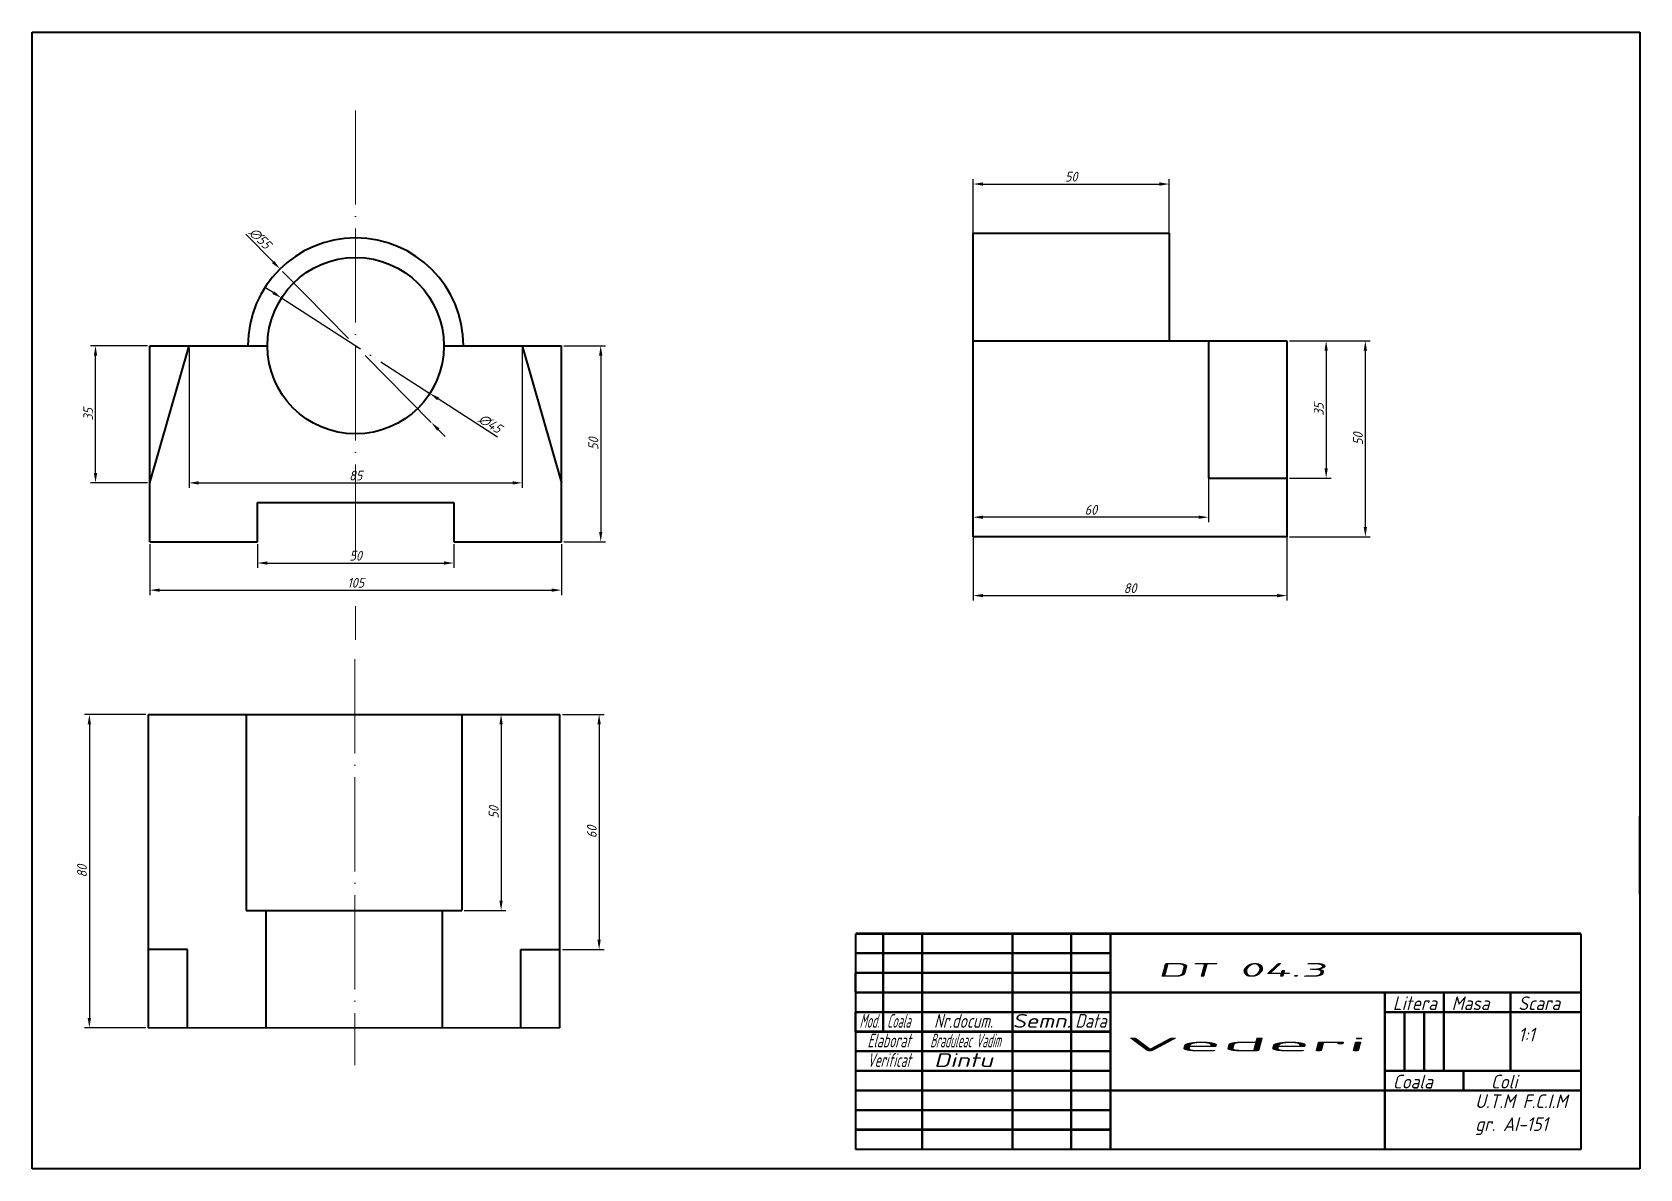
# Model space of a CAD drawing. Header units: millimetres. Extents: x 0 to 410, y 0 to 290.
import ezdxf
from ezdxf.enums import TextEntityAlignment as Align

# ---------------------------------------------------------------- set-up
doc = ezdxf.new("R2010")
doc.units = ezdxf.units.MM
doc.linetypes.add('ACAD_ISO04W100', pattern=[30, 24, -3, 0, -3])
for name, color, linetype, lineweight in [('Axe', 7, 'ACAD_ISO04W100', 30), ('contur', 7, 'Continuous', 80), ('Subtire', 7, 'Continuous', 30), ('Text3.5', 7, 'Continuous', 35)]:
    doc.layers.add(name, color=color, linetype=linetype, lineweight=lineweight)
doc.styles.get("Standard").update_dxf_attribs({"font": 'isocp.shx', "oblique": 15})
doc.dimstyles.new('ISO-25', dxfattribs={"dimtxt": 2.5, "dimasz": 2.5, "dimexe": 1.25, "dimexo": 0.625, "dimtad": 1, "dimtxsty": 'Standard', "dimcen": 2.5, "dimadec": 0, "dimazin": 0, "dimtfac": 1, "dimtmove": 0, "dimatfit": 3, "dimfxl": 0, "dimarcsym": 0})

# ---------------------------------------------------------------- blocks, each defined once
blk = doc.blocks.new('*D3')
at = {"layer": 'contur', "color": 0, "lineweight": -2}
for p, q in [((57.5, 159.38), (57.5, 153.31)), ((107.5, 159.38), (107.5, 153.31)), ((60, 154.56), (105, 154.56))]:
    blk.add_line(p, q, dxfattribs=at)
at = {"layer": 'contur', "color": 0, "lineweight": 15}
for points in [[(60, 154.98), (60, 154.14), (57.5, 154.56)], [(105, 154.98), (105, 154.14), (107.5, 154.56)]]:
    blk.add_solid(points, dxfattribs=at)
at = {"layer": 'Defpoints', "color": 0, "lineweight": 15}
for p in [(57.5, 160), (107.5, 160), (107.5, 154.56)]:
    blk.add_point(p, dxfattribs=at)
at = {"layer": 'contur', "color": 0, "lineweight": 20, "insert": (82.5, 156.43), "char_height": 2.5, "attachment_point": 5}
blk.add_mtext('50', dxfattribs=at)
blk = doc.blocks.new('*D4')
at = {"layer": 'contur', "color": 0, "lineweight": -2}
for p, q in [((30, 159.38), (30, 146.39)), ((135, 159.38), (135, 146.39)), ((32.5, 147.64), (132.5, 147.64))]:
    blk.add_line(p, q, dxfattribs=at)
at = {"layer": 'contur', "color": 0, "lineweight": 15}
for points in [[(32.5, 148.06), (32.5, 147.23), (30, 147.64)], [(132.5, 148.06), (132.5, 147.23), (135, 147.64)]]:
    blk.add_solid(points, dxfattribs=at)
at = {"layer": 'Defpoints', "color": 0, "lineweight": 15}
for p in [(30, 160), (135, 160), (135, 147.64)]:
    blk.add_point(p, dxfattribs=at)
at = {"layer": 'contur', "color": 0, "lineweight": 20, "insert": (82.5, 149.52), "char_height": 2.5, "attachment_point": 5}
blk.add_mtext('105', dxfattribs=at)
blk = doc.blocks.new('*D5')
at = {"layer": 'contur', "color": 0, "lineweight": -2}
for p, q in [((29.38, 210), (14.91, 210)), ((16.16, 177.5), (16.16, 207.5)), ((29.38, 175), (14.91, 175))]:
    blk.add_line(p, q, dxfattribs=at)
at = {"layer": 'contur', "color": 0, "lineweight": 15}
for points in [[(15.74, 207.5), (16.58, 207.5), (16.16, 210)], [(15.74, 177.5), (16.58, 177.5), (16.16, 175)]]:
    blk.add_solid(points, dxfattribs=at)
at = {"layer": 'Defpoints', "color": 0, "lineweight": 15}
for p in [(16.16, 210), (30, 210), (30, 175)]:
    blk.add_point(p, dxfattribs=at)
at = {"layer": 'contur', "color": 0, "lineweight": 20, "insert": (14.29, 192.5), "char_height": 2.5, "attachment_point": 5, "rotation": 90}
blk.add_mtext('35', dxfattribs=at)
blk = doc.blocks.new('*D7')
at = {"layer": 'contur', "color": 0, "lineweight": -2}
for p, q in [((40, 209.38), (40, 173.75)), ((125, 209.38), (125, 173.75)), ((42.5, 175), (122.5, 175))]:
    blk.add_line(p, q, dxfattribs=at)
at = {"layer": 'contur', "color": 0, "lineweight": 15}
for points in [[(42.5, 175.42), (42.5, 174.58), (40, 175)], [(122.5, 175.42), (122.5, 174.58), (125, 175)]]:
    blk.add_solid(points, dxfattribs=at)
at = {"layer": 'Defpoints', "color": 0, "lineweight": 15}
for p in [(40, 210), (125, 210), (125, 175)]:
    blk.add_point(p, dxfattribs=at)
at = {"layer": 'contur', "color": 0, "lineweight": 20, "insert": (82.5, 176.88), "char_height": 2.5, "attachment_point": 5}
blk.add_mtext('85', dxfattribs=at)
blk = doc.blocks.new('*D22')
at = {"layer": 'contur', "color": 0, "lineweight": -2}
for p, q in [((240, 165.63), (240, 145)), ((320, 165.63), (320, 145)), ((242.5, 146.25), (317.5, 146.25))]:
    blk.add_line(p, q, dxfattribs=at)
at = {"layer": 'contur', "color": 0, "lineweight": 15}
for points in [[(242.5, 146.67), (242.5, 145.83), (240, 146.25)], [(317.5, 146.67), (317.5, 145.83), (320, 146.25)]]:
    blk.add_solid(points, dxfattribs=at)
at = {"layer": 'Defpoints', "color": 0, "lineweight": 15}
for p in [(240, 166.25), (320, 166.25), (320, 146.25)]:
    blk.add_point(p, dxfattribs=at)
at = {"layer": 'contur', "color": 0, "lineweight": 15, "insert": (280, 148.13), "char_height": 2.5, "attachment_point": 5}
blk.add_mtext('80', dxfattribs=at)
blk = doc.blocks.new('*D23')
at = {"layer": 'contur', "color": 0, "lineweight": -2}
for p, q in [((240, 205.63), (240, 165)), ((300, 205.63), (300, 165)), ((297.5, 166.25), (242.5, 166.25))]:
    blk.add_line(p, q, dxfattribs=at)
at = {"layer": 'contur', "color": 0, "lineweight": 15}
for points in [[(242.5, 166.67), (242.5, 165.83), (240, 166.25)], [(297.5, 166.67), (297.5, 165.83), (300, 166.25)]]:
    blk.add_solid(points, dxfattribs=at)
at = {"layer": 'Defpoints', "color": 0, "lineweight": 15}
for p in [(240, 206.25), (300, 206.25), (240, 166.25)]:
    blk.add_point(p, dxfattribs=at)
at = {"layer": 'contur', "color": 0, "lineweight": 15, "insert": (270, 168.13), "char_height": 2.5, "attachment_point": 5}
blk.add_mtext('60', dxfattribs=at)
blk = doc.blocks.new('*D24')
at = {"layer": 'contur', "color": 0, "lineweight": -2}
for p, q in [((240, 231.88), (240, 252.5)), ((242.5, 251.25), (287.5, 251.25)), ((290, 231.88), (290, 252.5))]:
    blk.add_line(p, q, dxfattribs=at)
at = {"layer": 'contur', "color": 0, "lineweight": 15}
for points in [[(242.5, 251.67), (242.5, 250.83), (240, 251.25)], [(287.5, 251.67), (287.5, 250.83), (290, 251.25)]]:
    blk.add_solid(points, dxfattribs=at)
at = {"layer": 'Defpoints', "color": 0, "lineweight": 15}
for p in [(290, 251.25), (240, 231.25), (290, 231.25)]:
    blk.add_point(p, dxfattribs=at)
at = {"layer": 'contur', "color": 0, "lineweight": 15, "insert": (265, 253.13), "char_height": 2.5, "attachment_point": 5}
blk.add_mtext('50', dxfattribs=at)
blk = doc.blocks.new('*D25')
at = {"layer": 'contur', "color": 0, "lineweight": -2}
for p, q in [((320.62, 211.25), (341.25, 211.25)), ((340, 163.75), (340, 208.75)), ((320.62, 161.25), (341.25, 161.25))]:
    blk.add_line(p, q, dxfattribs=at)
at = {"layer": 'contur', "color": 0, "lineweight": 15}
for points in [[(339.58, 208.75), (340.42, 208.75), (340, 211.25)], [(339.58, 163.75), (340.42, 163.75), (340, 161.25)]]:
    blk.add_solid(points, dxfattribs=at)
at = {"layer": 'Defpoints', "color": 0, "lineweight": 15}
for p in [(320, 211.25), (340, 211.25), (320, 161.25)]:
    blk.add_point(p, dxfattribs=at)
at = {"layer": 'contur', "color": 0, "lineweight": 15, "insert": (338.12, 186.25), "char_height": 2.5, "attachment_point": 5, "rotation": 90}
blk.add_mtext('50', dxfattribs=at)
blk = doc.blocks.new('*D26')
at = {"layer": 'contur', "color": 0, "lineweight": -2}
for p, q in [((320.62, 211.25), (331.25, 211.25)), ((330, 208.75), (330, 178.75)), ((320.62, 176.25), (331.25, 176.25))]:
    blk.add_line(p, q, dxfattribs=at)
at = {"layer": 'contur', "color": 0, "lineweight": 15}
for points in [[(329.58, 208.75), (330.42, 208.75), (330, 211.25)], [(329.58, 178.75), (330.42, 178.75), (330, 176.25)]]:
    blk.add_solid(points, dxfattribs=at)
at = {"layer": 'Defpoints', "color": 0, "lineweight": 15}
for p in [(320, 211.25), (320, 176.25), (330, 176.25)]:
    blk.add_point(p, dxfattribs=at)
at = {"layer": 'contur', "color": 0, "lineweight": 15, "insert": (328.12, 193.75), "char_height": 2.5, "attachment_point": 5, "rotation": 90}
blk.add_mtext('35', dxfattribs=at)
blk = doc.blocks.new('*D31')
at = {"layer": 'contur', "color": 0, "lineweight": -2}
for p, q in [((110.21, 115.95), (120.84, 115.95)), ((119.59, 113.45), (119.59, 68.45)), ((110.21, 65.95), (120.84, 65.95))]:
    blk.add_line(p, q, dxfattribs=at)
at = {"layer": 'contur', "color": 0, "lineweight": 15}
for points in [[(119.17, 113.45), (120, 113.45), (119.59, 115.95)], [(119.17, 68.45), (120, 68.45), (119.59, 65.95)]]:
    blk.add_solid(points, dxfattribs=at)
at = {"layer": 'Defpoints', "color": 0, "lineweight": 15}
for p in [(109.59, 115.95), (109.59, 65.95), (119.59, 65.95)]:
    blk.add_point(p, dxfattribs=at)
at = {"layer": 'contur', "color": 0, "lineweight": 15, "insert": (117.71, 90.95), "char_height": 2.5, "attachment_point": 5, "rotation": 90}
blk.add_mtext('50', dxfattribs=at)
blk = doc.blocks.new('*D32')
at = {"layer": 'contur', "color": 0, "lineweight": -2}
for p, q in [((135.21, 115.95), (145.84, 115.95)), ((144.59, 113.45), (144.59, 58.45)), ((135.21, 55.95), (145.84, 55.95))]:
    blk.add_line(p, q, dxfattribs=at)
at = {"layer": 'contur', "color": 0, "lineweight": 15}
for points in [[(144.17, 113.45), (145, 113.45), (144.59, 115.95)], [(144.17, 58.45), (145, 58.45), (144.59, 55.95)]]:
    blk.add_solid(points, dxfattribs=at)
at = {"layer": 'Defpoints', "color": 0, "lineweight": 15}
for p in [(134.59, 115.95), (134.59, 55.95), (144.59, 55.95)]:
    blk.add_point(p, dxfattribs=at)
at = {"layer": 'contur', "color": 0, "lineweight": 15, "insert": (142.71, 85.95), "char_height": 2.5, "attachment_point": 5, "rotation": 90}
blk.add_mtext('60', dxfattribs=at)
blk = doc.blocks.new('*D33')
at = {"layer": 'contur', "color": 0, "lineweight": -2}
for p, q in [((28.96, 115.95), (13.34, 115.95)), ((14.59, 113.45), (14.59, 38.45)), ((28.96, 35.95), (13.34, 35.95))]:
    blk.add_line(p, q, dxfattribs=at)
at = {"layer": 'contur', "color": 0, "lineweight": 15}
for points in [[(14.17, 113.45), (15, 113.45), (14.59, 115.95)], [(14.17, 38.45), (15, 38.45), (14.59, 35.95)]]:
    blk.add_solid(points, dxfattribs=at)
at = {"layer": 'Defpoints', "color": 0, "lineweight": 15}
for p in [(29.59, 115.95), (14.59, 35.95), (29.59, 35.95)]:
    blk.add_point(p, dxfattribs=at)
at = {"layer": 'contur', "color": 0, "lineweight": 15, "insert": (12.71, 75.95), "char_height": 2.5, "attachment_point": 5, "rotation": 90}
blk.add_mtext('80', dxfattribs=at)
blk = doc.blocks.new('*D34')
at = {"layer": 'contur', "color": 0, "lineweight": -2}
for p, q in [((135.62, 210), (146.25, 210)), ((145, 207.5), (145, 162.5)), ((135.62, 160), (146.25, 160))]:
    blk.add_line(p, q, dxfattribs=at)
at = {"layer": 'contur', "color": 0, "lineweight": 15}
for points in [[(144.58, 207.5), (145.42, 207.5), (145, 210)], [(144.58, 162.5), (145.42, 162.5), (145, 160)]]:
    blk.add_solid(points, dxfattribs=at)
at = {"layer": 'Defpoints', "color": 0, "lineweight": 15}
for p in [(135, 210), (135, 160), (145, 160)]:
    blk.add_point(p, dxfattribs=at)
at = {"layer": 'contur', "color": 0, "lineweight": 15, "insert": (143.12, 185), "char_height": 2.5, "attachment_point": 5, "rotation": 90}
blk.add_mtext('50', dxfattribs=at)
blk = doc.blocks.new('*D35')
at = {"layer": 'Axe', "color": 0, "lineweight": -2}
for p, q in [((61.48, 223.54), (59.38, 224.89)), ((63.58, 222.18), (101.42, 197.82)), ((118.69, 186.69), (103.52, 196.46))]:
    blk.add_line(p, q, dxfattribs=at)
at = {"layer": 'Axe', "color": 0, "lineweight": 15}
for points in [[(61.71, 223.89), (61.26, 223.19), (63.58, 222.18)], [(103.74, 196.81), (103.29, 196.11), (101.42, 197.82)]]:
    blk.add_solid(points, dxfattribs=at)
at = {"layer": 'Defpoints', "color": 0, "lineweight": 15}
for p in [(63.58, 222.18), (101.42, 197.82)]:
    blk.add_point(p, dxfattribs=at)
at = {"layer": 'Axe', "color": 0, "lineweight": 15, "insert": (116.81, 190.13), "char_height": 2.5, "attachment_point": 5, "rotation": 327.2153}
blk.add_mtext('∅45', dxfattribs=at)
blk = doc.blocks.new('*D36')
at = {"layer": 'Axe', "color": 0, "lineweight": -2}
for p, q in [((54.47, 238.45), (61.45, 231.37)), ((101.8, 190.41), (63.2, 229.59)), ((103.55, 188.63), (105.31, 186.85))]:
    blk.add_line(p, q, dxfattribs=at)
at = {"layer": 'Axe', "color": 0, "lineweight": 15}
for points in [[(61.74, 231.66), (61.15, 231.08), (63.2, 229.59)], [(103.85, 188.92), (103.26, 188.34), (101.8, 190.41)]]:
    blk.add_solid(points, dxfattribs=at)
at = {"layer": 'Defpoints', "color": 0, "lineweight": 15}
for p in [(63.2, 229.59), (101.8, 190.41)]:
    blk.add_point(p, dxfattribs=at)
at = {"layer": 'Axe', "color": 0, "lineweight": 15, "insert": (58.13, 237.4), "char_height": 2.5, "attachment_point": 5, "rotation": 314.5736}
blk.add_mtext('∅55', dxfattribs=at)

msp = doc.modelspace()

# ---------------------------------------------------------------- linework, layer by layer
at = {"layer": 'Axe', "lineweight": 15}
for p, q in [((82.5, 270), (82.5, 152.799)), ((82.5, 143.578), (82.5, 135)), ((82.293, 130), (82.293, 26.485))]:
    msp.add_line(p, q, dxfattribs=at)
at = {"layer": 'contur', "lineweight": 35}
for p, q in [((240, 238.75), (290, 238.75)), ((240, 211.25), (240, 238.75)), ((290, 238.75), (290, 211.25)), ((30, 210), (60, 210)), ((105, 210), (135, 210)), ((240, 161.25), (240, 211.25)), ((240, 211.25), (300, 211.25)), ((300, 211.25), (320, 211.25)), ((300, 211.25), (300, 176.25)), ((320, 211.25), (320, 176.25)), ((300, 176.25), (320, 176.25)), ((320, 176.25), (320, 161.25)), ((320, 161.25), (240, 161.25)), ((410, 70), (410, 90)), ((39.586, 55.951), (29.586, 55.951)), ((39.586, 35.951), (39.586, 55.951)), ((124.586, 55.951), (134.586, 55.951)), ((124.586, 35.951), (124.586, 55.951))]:
    msp.add_line(p, q, dxfattribs=at)
at = {"layer": 'contur', "lineweight": 30}
for p, q in [((410, 70), (410, 70)), ((29.586, 35.951), (29.586, 45.951)), ((39.586, 35.951), (29.586, 35.951)), ((39.586, 35.951), (39.586, 35.951))]:
    msp.add_line(p, q, dxfattribs=at)
at = {"layer": 'contur', "const_width": 0.6}
for points in [[(210, 60), (395, 60)], [(217, 60), (217, 35)], [(227, 60), (227, 5)], [(250, 60), (250, 5)], [(265, 60), (265, 5)], [(275, 60), (275, 5)], [(210, 55), (275, 55)], [(275, 55), (275, 50)], [(275, 50), (210, 50)], [(210, 50), (210, 45)], [(210, 45), (275, 45)], [(275, 45), (395, 45)], [(275, 45), (275, 40)], [(275, 40), (210, 40)], [(210, 35), (275, 35)], [(210, 30), (275, 30)], [(210, 25), (275, 25)], [(210, 20), (275, 20)], [(275, 20), (395, 20)], [(210, 15), (275, 15)], [(275, 15), (275, 15)], [(275, 15), (275, 15)], [(210, 10), (275, 10)]]:
    msp.add_lwpolyline(points, dxfattribs=at)
at = {"layer": 'contur', "lineweight": 50, "const_width": 0.6}
msp.add_lwpolyline([(210, 40), (210, 35)], dxfattribs=at)
at = {"layer": 'contur', "lineweight": 35}
msp.add_circle((82.5, 210), 22.5, dxfattribs=at)
msp.add_arc((82.5, 210), 27.5, 0, 180, dxfattribs=at)
at = {"layer": 'Subtire', "const_width": 0.6}
for points in [[(275, 45), (345, 45)], [(345, 45), (345, 20)], [(345, 45), (360, 45)], [(345, 45), (345, 40)], [(345, 45), (345, 45)], [(345, 45), (345, 45)], [(360, 45), (377, 45)], [(360, 45), (360, 25)], [(377, 45), (377, 25)], [(345, 40), (395, 40)], [(345, 40), (350, 40)], [(350, 40), (350, 25)], [(350, 40), (355, 40)], [(350, 40), (350, 40)], [(355, 40), (355, 25)], [(395, 25), (345, 25)], [(360, 25), (365, 25)], [(365, 25), (365, 20)], [(377, 25), (395, 25)], [(395, 25), (395, 25)], [(345, 20), (345, 5)]]:
    msp.add_lwpolyline(points, dxfattribs=at)
at = {"layer": 'Text3.5'}
for p, q in [((0, 0), (0, 290)), ((0, 290), (410, 290)), ((410, 290), (410, 0)), ((30, 160), (30, 210)), ((30, 175), (30, 210)), ((30, 175), (30, 210)), ((30, 175), (30, 210)), ((30, 175), (40, 210)), ((125, 210), (135, 175)), ((135, 160), (135, 210)), ((30, 160), (30, 175)), ((135, 160), (135, 175)), ((57.5, 160), (57.5, 170)), ((57.5, 170), (107.5, 170)), ((107.5, 170), (107.5, 160)), ((30, 160), (57.5, 160)), ((107.5, 160), (135, 160)), ((29.586, 115.951), (29.586, 35.951)), ((29.586, 115.951), (134.586, 115.951)), ((54.586, 115.951), (54.586, 65.951)), ((109.586, 115.951), (109.586, 65.951)), ((134.586, 35.951), (134.586, 115.951)), ((54.586, 65.951), (109.586, 65.951)), ((59.586, 65.951), (59.586, 35.951)), ((104.586, 65.951), (104.586, 35.951)), ((210, 60), (210, 5)), ((395, 5), (395, 60)), ((210, 5), (395, 5)), ((410, 0), (0, 0))]:
    msp.add_line(p, q, dxfattribs=at)
at = {"layer": 'Text3.5', "lineweight": 30}
msp.add_line((29.586, 35.951), (134.586, 35.951), dxfattribs=at)

# ---------------------------------------------------------------- texts
at = {"layer": 'Text3.5', "oblique": 15}
for s, width, p, p2 in [('DT 04.3', 2.797662, (287, 49), (330, 49)), ('Data', 0.850896, (266, 36), (274, 36)), ('Vederi', 4.72381, (278, 30), (340, 30))]:
    msp.add_text(s, height=3.5, dxfattribs=dict(at, width=width)).set_placement(p, p2, align=Align.FIT)
at = {"layer": 'Text3.5', "lineweight": 50, "oblique": 15}
for s, width, p, p2 in [('Mod.', 0.58309, (211, 36), (216, 36)), ('Coala', 0.55546, (218, 36), (224, 36)), ('Nr.docum.', 0.78637, (230, 36), (245, 36)), ('Elaborat', 0.634921, (213, 31), (224, 31)), ('Braduleac Vadim', 0.530944, (229, 31), (247, 31)), ('Verificat', 0.610264, (213, 26), (224, 26)), ('Dintu', 1.452785, (230, 26), (245, 26))]:
    msp.add_text(s, height=3.5, dxfattribs=dict(at, width=width)).set_placement(p, p2, align=Align.FIT)
at = {"layer": 'Text3.5', "lineweight": 35, "oblique": 15, "width": 1.318681}
msp.add_text('Semn.', height=3.5, dxfattribs=at).set_placement((250, 36), (265, 36), align=Align.FIT)
at = {"layer": 'Text3.5', "char_height": 3.5, "attachment_point": 1}
for s, insert, width in [('Litera', (347, 44), 11), ('Masa', (362, 44), 11), ('Scara', (379, 44), 11), ('1:1', (379, 36), 15), ('Coala', (347, 24), 11), ('Coli', (372, 24), 11), ('U.T.M F.C.I.M gr. AI-151', (368, 19), 25)]:
    msp.add_mtext(s, dxfattribs=dict(at, insert=insert, width=width))

# ---------------------------------------------------------------- dimensions: what is measured, and where the dimension line sits
at = {"layer": 'Axe', "lineweight": 15}
for p1, p2, picture, middle in [((101.8, 190.41), (63.2, 229.59), '*D36', (56.796, 236.089)), ((63.584, 222.183), (101.416, 197.817), '*D35', (115.794, 188.556))]:
    dim = msp.add_diameter_dim_2p(p1=p1, p2=p2, dimstyle='ISO-25', dxfattribs=at)
    dim.commit()
    dim.dimension.update_dxf_attribs({"geometry": picture, "text_midpoint": middle, "dimtype": 163})
at = {"layer": 'contur', "lineweight": 15}
for base, p1, p2, picture, middle in [((290, 251.25), (240, 231.25), (290, 231.25), '*D24', (265, 253.125)), ((240, 166.25), (300, 206.25), (240, 206.25), '*D23', (270, 168.125)), ((320, 146.25), (240, 166.25), (320, 166.25), '*D22', (280, 148.125))]:
    dim = msp.add_linear_dim(base=base, p1=p1, p2=p2, dimstyle='ISO-25', dxfattribs=at)
    dim.commit()
    dim.dimension.update_dxf_attribs({"geometry": picture, "text_midpoint": middle})
at = {"layer": 'contur', "lineweight": 20}
dim = msp.add_linear_dim(base=(16.161, 210), p1=(30, 175), p2=(30, 210), angle=90, dimstyle='ISO-25', dxfattribs=at)
dim.commit()
dim.dimension.update_dxf_attribs({"geometry": '*D5', "text_midpoint": (14.286, 192.5)})
for base, p1, p2, picture, middle in [((125, 175), (40, 210), (125, 210), '*D7', (82.5, 176.875)), ((135, 147.645), (30, 160), (135, 160), '*D4', (82.5, 149.52)), ((107.5, 154.559), (57.5, 160), (107.5, 160), '*D3', (82.5, 156.434))]:
    dim = msp.add_linear_dim(base=base, p1=p1, p2=p2, dimstyle='ISO-25', dxfattribs=at)
    dim.commit()
    dim.dimension.update_dxf_attribs({"geometry": picture, "text_midpoint": middle})
at = {"layer": 'contur', "lineweight": 15}
for base, p1, p2, picture, middle in [((145, 160), (135, 210), (135, 160), '*D34', (143.125, 185)), ((340, 211.25), (320, 161.25), (320, 211.25), '*D25', (338.125, 186.25)), ((330, 176.25), (320, 211.25), (320, 176.25), '*D26', (328.125, 193.75)), ((14.586, 35.951), (29.586, 115.951), (29.586, 35.951), '*D33', (12.711, 75.951)), ((119.586, 65.951), (109.586, 115.951), (109.586, 65.951), '*D31', (117.711, 90.951)), ((144.586, 55.951), (134.586, 115.951), (134.586, 55.951), '*D32', (142.711, 85.951))]:
    dim = msp.add_linear_dim(base=base, p1=p1, p2=p2, angle=90, dimstyle='ISO-25', dxfattribs=at)
    dim.commit()
    dim.dimension.update_dxf_attribs({"geometry": picture, "text_midpoint": middle})

doc.saveas('drawing.dxf')
